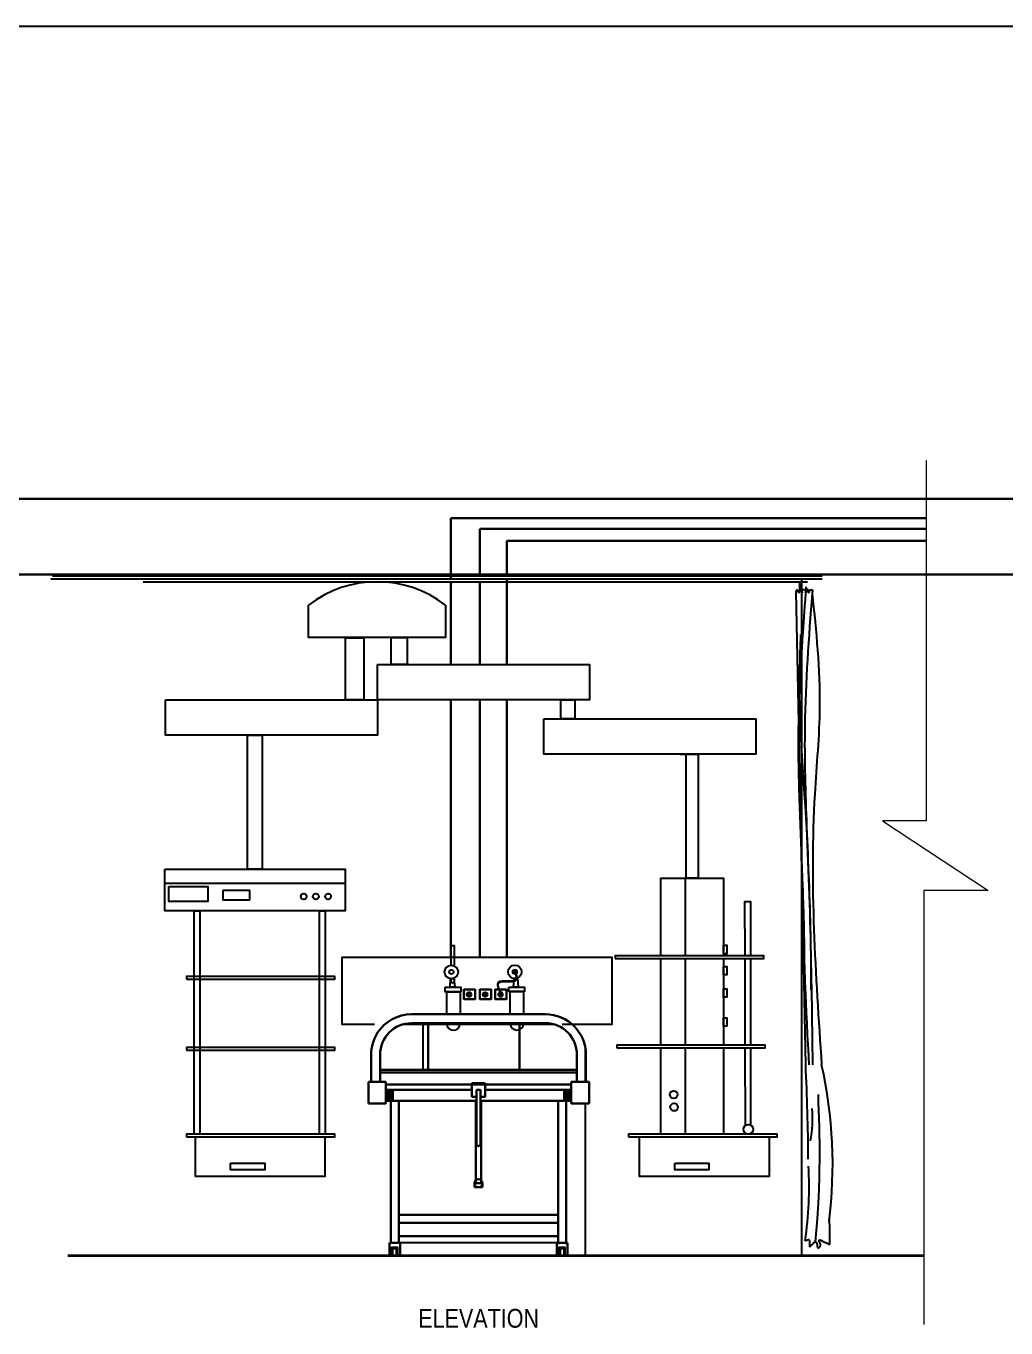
# Model space of a CAD drawing. Header units: inches. Extents: x -17070 to 527, y 504 to 2398.
# Drawn here: x -10369.83 to -10362.07, y 538.07 to 548.39 of the extents above; entities that cross this region are included whole.
import ezdxf

# ---------------------------------------------------------------- set-up
doc = ezdxf.new("R2010")
doc.units = ezdxf.units.IN
doc.linetypes.add('DASHED2', pattern=[0.375, 0.25, -0.125])
for name, color, linetype, lineweight in [('cur', 19, 'Continuous', 0), ('furniture', 42, 'Continuous', 9), ('Layer1', 2, 'Continuous', 30), ('TEXT', 7, 'Continuous', 9), ('wall', 7, 'Continuous', 30)]:
    doc.layers.add(name, color=color, linetype=linetype, lineweight=lineweight)
doc.layers.add('elevation', color=7, linetype='Continuous')
doc.styles.add('style1', font='', dxfattribs={"height": 12})
doc.styles.get('style1').set_extended_font_data('Arial Narrow')

# ---------------------------------------------------------------- blocks, each defined once
blk = doc.blocks.new('de')
at = {"layer": 'elevation', "ltscale": 0.0005}
blk.add_line((-10856.90422, 504.72708), (-10856.06422, 504.72708), dxfattribs=at)
blk = doc.blocks.new('sicu unit12')
at = {"color": 250}
for p, q in [((0.8286, -0.6591), (0.8286, -0.9466)), ((-1.0952, -0.6777), (-0.4289, -0.6777)), ((0.8286, -0.9566), (0.8286, -1.2762)), ((0.8286, -1.2861), (0.8286, -1.6056))]:
    blk.add_line(p, q, dxfattribs=at)
for points in [[(-0.0576, 0.3495), (-0.0576, 0.2301), (-0.5638, 0.2301), (-0.5638, 0.3495)], [(0.8105, -0.2009), (0.865, -0.2009)], [(0.7388, -0.9466), (0.7388, -0.6591), (0.9702, -0.6591), (0.9702, -0.9466)], [(1.0501, -0.9466), (1.0497, -0.7453), (1.0703, -0.7453), (1.0704, -0.9466)], [(0.7388, -1.2762), (0.7388, -0.9566)], [(0.9702, -0.9566), (0.9702, -1.2762)], [(1.0507, -1.2762), (1.0501, -0.9566)], [(1.0704, -0.9566), (1.0705, -1.2762)], [(0.7388, -1.6056), (0.7388, -1.2861)], [(0.9702, -1.2861), (0.9702, -1.6056)], [(1.0513, -1.5736), (1.0513, -1.5736), (1.0507, -1.2861)], [(1.0705, -1.2861), (1.0706, -1.572)]]:
    blk.add_lwpolyline(points, dxfattribs=at)
for points in [[(-0.4266, 0.2286), (-0.3593, 0.2286), (-0.3593, 0), (-0.4266, 0)], [(-0.258, 0.2301), (-0.1993, 0.2301), (-0.1993, 0.1308), (-0.258, 0.1308)], [(-0.3088, 0.1308), (0.475, 0.1308), (0.475, 0), (-0.3088, 0)], [(-1.0927, 0), (-0.3088, 0), (-0.3088, -0.1308), (-1.0927, -0.1308)], [(0.3058, -0.0701), (1.0896, -0.0701), (1.0896, -0.2009), (0.3058, -0.2009)], [(-0.7893, -0.1308), (-0.7348, -0.1308), (-0.7348, -0.6256), (-0.7893, -0.6256)], [(0.8325, -0.2009), (0.8765, -0.2009), (0.8765, -0.6591), (0.8325, -0.6591)], [(-1.0952, -0.6256), (-0.4289, -0.6256), (-0.4289, -0.7802), (-1.0952, -0.7802)], [(-1.0807, -0.6903), (-0.9367, -0.6903), (-0.9367, -0.7459), (-1.0807, -0.7459)], [(-0.8798, -0.7036), (-0.7818, -0.7036), (-0.7818, -0.7411), (-0.8798, -0.7411)], [(-0.9863, -0.7802), (-0.9657, -0.7802), (-0.9657, -1.606), (-0.9863, -1.606)], [(-0.5232, -0.7802), (-0.5026, -0.7802), (-0.5026, -1.606), (-0.5232, -1.606)], [(0.9702, -0.9077), (0.9829, -0.9077), (0.9829, -0.9388), (0.9702, -0.9388)], [(0.5695, -0.9566), (1.1189, -0.9566), (1.1189, -0.9466), (0.5695, -0.9466)], [(0.9702, -0.9863), (0.9829, -0.9863), (0.9829, -1.0173), (0.9702, -1.0173)], [(-1.0156, -1.0328), (-0.4662, -1.0328), (-0.4662, -1.0229), (-1.0156, -1.0229)], [(0.9702, -1.0683), (0.9829, -1.0683), (0.9829, -1.0994), (0.9702, -1.0994)], [(0.9702, -1.1758), (0.9829, -1.1758), (0.9829, -1.2069), (0.9702, -1.2069)], [(-1.0156, -1.2951), (-0.4662, -1.2951), (-0.4662, -1.2852), (-1.0156, -1.2852)], [(0.5754, -1.2861), (1.1248, -1.2861), (1.1248, -1.2762), (0.5754, -1.2762)], [(-1.0156, -1.6159), (-0.4662, -1.6159), (-0.4662, -1.606), (-1.0156, -1.606)], [(-0.9823, -1.6156), (-0.5033, -1.6156), (-0.5033, -1.7618), (-0.9823, -1.7618)], [(0.6187, -1.6156), (1.1681, -1.6156), (1.1681, -1.6056), (0.6187, -1.6056)], [(0.6599, -1.6156), (1.1389, -1.6156), (1.1389, -1.7618), (0.6599, -1.7618)], [(-0.8518, -1.7134), (-0.7256, -1.7134), (-0.7256, -1.7382), (-0.8518, -1.7382)], [(0.7905, -1.7134), (0.9166, -1.7134), (0.9166, -1.7382), (0.7905, -1.7382)]]:
    blk.add_lwpolyline(points, close=True, dxfattribs=at)
for centre, radius in [((-0.5817, -0.7272), 0.0108), ((-0.5367, -0.727), 0.0108), ((-0.4916, -0.7271), 0.0108), ((0.7859, -1.4595), 0.0142), ((0.7875, -1.5059), 0.0142), ((1.0622, -1.5878), 0.0179)]:
    blk.add_circle(centre, radius, dxfattribs=at)
blk.add_arc((-0.3107, 0.023), 0.4131, 52.2184, 127.7816, dxfattribs=at)

msp = doc.modelspace()

# ---------------------------------------------------------------- linework, layer by layer
at = {"color": 54}
for p, q in [((-10363.52719, 544.00466), (-10369.63643, 544.00466)), ((-10363.52719, 544.03037), (-10369.62479, 544.03037))]:
    msp.add_line(p, q, dxfattribs=at)
at = {"color": 250}
for p, q in [((-10363.69024, 544.00466), (-10363.69024, 538.64762)), ((-10366.50047, 540.73805), (-10366.39483, 540.73805)), ((-10366.50047, 540.55789), (-10366.50047, 540.73805)), ((-10366.50047, 540.73805), (-10366.39483, 540.73805)), ((-10366.50047, 540.55789), (-10366.50047, 540.73805)), ((-10366.50047, 540.73805), (-10366.39483, 540.73805)), ((-10366.50047, 540.55789), (-10366.50047, 540.73805)), ((-10366.50047, 540.73805), (-10366.39483, 540.73805)), ((-10366.50047, 540.55789), (-10366.50047, 540.73805)), ((-10366.50047, 540.73805), (-10366.39483, 540.73805)), ((-10366.50047, 540.55789), (-10366.50047, 540.73805)), ((-10366.39483, 540.73805), (-10366.39483, 540.5579)), ((-10366.39483, 540.73805), (-10366.39483, 540.5579)), ((-10366.39483, 540.73805), (-10366.39483, 540.5579)), ((-10366.39483, 540.73805), (-10366.39483, 540.5579)), ((-10366.39483, 540.73805), (-10366.39483, 540.5579)), ((-10365.99737, 540.73903), (-10365.89173, 540.73903)), ((-10365.99737, 540.55887), (-10365.99737, 540.73903)), ((-10365.99737, 540.73903), (-10365.89173, 540.73903)), ((-10365.99737, 540.55887), (-10365.99737, 540.73903)), ((-10365.99737, 540.73903), (-10365.89173, 540.73903)), ((-10365.99737, 540.55887), (-10365.99737, 540.73903)), ((-10365.99737, 540.73903), (-10365.89173, 540.73903)), ((-10365.99737, 540.55887), (-10365.99737, 540.73903)), ((-10365.99737, 540.73903), (-10365.89173, 540.73903)), ((-10365.99737, 540.55887), (-10365.99737, 540.73903)), ((-10365.89173, 540.73903), (-10365.89173, 540.55887)), ((-10365.89173, 540.73903), (-10365.89173, 540.55887)), ((-10365.89173, 540.73903), (-10365.89173, 540.55887)), ((-10365.89173, 540.73903), (-10365.89173, 540.55887)), ((-10365.89173, 540.73903), (-10365.89173, 540.55887))]:
    msp.add_line(p, q, dxfattribs=at)
at = {"color": 7}
for p, q in [((-10366.36663, 540.67566), (-10366.36663, 540.75754)), ((-10366.36663, 540.75754), (-10366.27567, 540.75754)), ((-10366.36374, 540.67854), (-10366.36374, 540.75466)), ((-10366.36374, 540.75466), (-10366.27856, 540.75466)), ((-10366.27856, 540.75466), (-10366.27856, 540.67854)), ((-10366.27567, 540.75754), (-10366.27567, 540.67566)), ((-10366.23985, 540.67566), (-10366.23985, 540.75754)), ((-10366.23985, 540.75754), (-10366.1489, 540.75754)), ((-10366.23697, 540.67854), (-10366.23697, 540.75466)), ((-10366.23697, 540.75466), (-10366.15179, 540.75466)), ((-10366.15179, 540.75466), (-10366.15179, 540.67854)), ((-10366.1489, 540.75754), (-10366.1489, 540.67566)), ((-10366.11798, 540.75754), (-10366.02703, 540.75754)), ((-10366.11798, 540.67566), (-10366.11798, 540.75754)), ((-10366.1151, 540.75466), (-10366.02991, 540.75466)), ((-10366.1151, 540.67854), (-10366.1151, 540.75466)), ((-10366.02991, 540.75466), (-10366.02991, 540.67854)), ((-10366.02703, 540.75754), (-10366.02703, 540.67566)), ((-10366.27567, 540.67566), (-10366.36663, 540.67566)), ((-10366.27856, 540.67854), (-10366.36374, 540.67854)), ((-10366.1489, 540.67566), (-10366.23985, 540.67566)), ((-10366.15179, 540.67854), (-10366.23697, 540.67854)), ((-10366.02703, 540.67566), (-10366.11798, 540.67566)), ((-10366.02991, 540.67854), (-10366.1151, 540.67854))]:
    msp.add_line(p, q, dxfattribs=at)
at = {"color": 252}
for p, q in [((-10366.69032, 540.4887), (-10366.69032, 540.11892)), ((-10365.40469, 540.30218), (-10365.40469, 540.02416)), ((-10365.40469, 539.85274), (-10365.40469, 538.64762))]:
    msp.add_line(p, q, dxfattribs=at)
at = {"color": 137}
msp.add_line((-10365.61813, 538.74918), (-10366.88007, 538.74918), dxfattribs=at)
for p, q in [((-10366.95506, 538.65116), (-10366.9367, 538.65116)), ((-10366.8905, 538.65116), (-10366.86935, 538.65116)), ((-10365.62884, 538.65111), (-10365.61048, 538.65112)), ((-10365.56428, 538.65112), (-10365.54313, 538.65112))]:
    msp.add_line(p, q)
msp.add_lwpolyline([(-10365.59708, 543.05034), (-10365.48662, 543.05034), (-10365.48662, 542.90015), (-10365.59708, 542.90015)], close=True)
at = {"color": 250}
for points in [[(-10367.0736, 540.47763), (-10367.32932, 540.47763), (-10367.32932, 541.0112), (-10365.19247, 541.0112), (-10365.19247, 540.47763), (-10365.58542, 540.47763)], [(-10366.46519, 540.9478), (-10366.46519, 541.10289), (-10366.44089, 541.10289), (-10366.44089, 540.94247)], [(-10366.46519, 540.9478), (-10366.46519, 541.10289), (-10366.44089, 541.10289), (-10366.44089, 540.94247)], [(-10366.46519, 540.9478), (-10366.46519, 541.10289), (-10366.44089, 541.10289), (-10366.44089, 540.94247)], [(-10366.46519, 540.9478), (-10366.46519, 541.10289), (-10366.44089, 541.10289), (-10366.44089, 540.94247)], [(-10366.46519, 540.9478), (-10366.46519, 541.10289), (-10366.44089, 541.10289), (-10366.44089, 540.94247)], [(-10366.44089, 540.84602), (-10366.44089, 540.80811), (-10366.46519, 540.80811), (-10366.46519, 540.84142)], [(-10366.44089, 540.84602), (-10366.44089, 540.80811), (-10366.46519, 540.80811), (-10366.46519, 540.84142)], [(-10366.44089, 540.84602), (-10366.44089, 540.80811), (-10366.46519, 540.80811), (-10366.46519, 540.84142)], [(-10366.44089, 540.84602), (-10366.44089, 540.80811), (-10366.46519, 540.80811), (-10366.46519, 540.84142)], [(-10366.44089, 540.84602), (-10366.44089, 540.80811), (-10366.46519, 540.80811), (-10366.46519, 540.84142)], [(-10365.64595, 540.47763), (-10366.85223, 540.47763)], [(-10366.9367, 538.65116), (-10366.9367, 538.71429), (-10366.8905, 538.71429), (-10366.8905, 538.65116)], [(-10365.61048, 538.65112), (-10365.61048, 538.71424), (-10365.56428, 538.71424), (-10365.56428, 538.65112)]]:
    msp.add_lwpolyline(points, dxfattribs=at)
for points in [[(-10366.47011, 540.84101), (-10366.44421, 540.84316), (-10366.43757, 540.77306), (-10366.47429, 540.77306)], [(-10366.47011, 540.84101), (-10366.44421, 540.84316), (-10366.43757, 540.77306), (-10366.47429, 540.77306)], [(-10366.47011, 540.84101), (-10366.44421, 540.84316), (-10366.43757, 540.77306), (-10366.47429, 540.77306)], [(-10366.47011, 540.84101), (-10366.44421, 540.84316), (-10366.43757, 540.77306), (-10366.47429, 540.77306)], [(-10366.47011, 540.84101), (-10366.44421, 540.84316), (-10366.43757, 540.77306), (-10366.47429, 540.77306)], [(-10365.96701, 540.84199), (-10365.94111, 540.84414), (-10365.93447, 540.77404), (-10365.97119, 540.77404)], [(-10365.96701, 540.84199), (-10365.94111, 540.84414), (-10365.93447, 540.77404), (-10365.97119, 540.77404)], [(-10365.96701, 540.84199), (-10365.94111, 540.84414), (-10365.93447, 540.77404), (-10365.97119, 540.77404)], [(-10365.96701, 540.84199), (-10365.94111, 540.84414), (-10365.93447, 540.77404), (-10365.97119, 540.77404)], [(-10365.96701, 540.84199), (-10365.94111, 540.84414), (-10365.93447, 540.77404), (-10365.97119, 540.77404)], [(-10366.51223, 540.77306), (-10366.38895, 540.77306), (-10366.38895, 540.73805), (-10366.51223, 540.73805)], [(-10366.51223, 540.77306), (-10366.38895, 540.77306), (-10366.38895, 540.73805), (-10366.51223, 540.73805)], [(-10366.51223, 540.77306), (-10366.38895, 540.77306), (-10366.38895, 540.73805), (-10366.51223, 540.73805)], [(-10366.51223, 540.77306), (-10366.38895, 540.77306), (-10366.38895, 540.73805), (-10366.51223, 540.73805)], [(-10366.51223, 540.77306), (-10366.38895, 540.77306), (-10366.38895, 540.73805), (-10366.51223, 540.73805)], [(-10366.00913, 540.77404), (-10365.88586, 540.77404), (-10365.88586, 540.73903), (-10366.00913, 540.73903)], [(-10366.00913, 540.77404), (-10365.88586, 540.77404), (-10365.88586, 540.73903), (-10366.00913, 540.73903)], [(-10366.00913, 540.77404), (-10365.88586, 540.77404), (-10365.88586, 540.73903), (-10366.00913, 540.73903)], [(-10366.00913, 540.77404), (-10365.88586, 540.77404), (-10365.88586, 540.73903), (-10366.00913, 540.73903)], [(-10366.00913, 540.77404), (-10365.88586, 540.77404), (-10365.88586, 540.73903), (-10366.00913, 540.73903)], [(-10366.9267, 538.70429), (-10366.9005, 538.70429), (-10366.9005, 538.64738), (-10366.9267, 538.64738)], [(-10365.60048, 538.70424), (-10365.57428, 538.70424), (-10365.57428, 538.64733), (-10365.60048, 538.64733)]]:
    msp.add_lwpolyline(points, close=True, dxfattribs=at)
for centre, radius in [((-10366.4642, 540.89424), 0.05356), ((-10366.4642, 540.89424), 0.05356), ((-10366.4642, 540.89424), 0.05356), ((-10366.4642, 540.89424), 0.05356), ((-10366.4642, 540.89424), 0.05356), ((-10366.4642, 540.89424), 0.01715), ((-10366.4642, 540.89424), 0.01715), ((-10366.4642, 540.89424), 0.01715), ((-10366.4642, 540.89424), 0.01715), ((-10366.4642, 540.89424), 0.01715), ((-10365.9611, 540.89522), 0.05356), ((-10365.9611, 540.89522), 0.05356), ((-10365.9611, 540.89522), 0.05356), ((-10365.9611, 540.89522), 0.05356), ((-10365.9611, 540.89522), 0.05356), ((-10365.9611, 540.89522), 0.01715), ((-10365.9611, 540.89522), 0.01715), ((-10365.9611, 540.89522), 0.01715), ((-10365.9611, 540.89522), 0.01715), ((-10365.9611, 540.89522), 0.01715)]:
    msp.add_circle(centre, radius, dxfattribs=at)
for centre in [(-10365.94455, 540.4861), (-10366.44765, 540.48512)]:
    msp.add_arc(centre, 0.05282, 180, 0, dxfattribs=at)
at = {"color": 7}
for centre, major_axis, ratio, start_param, end_param in [((-10366.32339, 540.71589), (-0.01288, 0.01288), 0.99999989, 3.92699087, 10.21017618), ((-10366.32339, 540.71589), (-0.00676, 0.00676), 0.99999991, 3.92699086, 10.21017617), ((-10366.19661, 540.71589), (-0.01288, 0.01288), 0.99999995, 3.92699084, 10.21017615), ((-10366.19661, 540.71589), (-0.00676, 0.00676), 0.99999987, 3.92699088, 10.21017619), ((-10366.07474, 540.71589), (0.01288, 0.01288), 0.99999912, 4.14183076, 10.2725237), ((-10366.07474, 540.71589), (0.00676, 0.00676), 0.99999952, 4.22334153, 10.21628661)]:
    msp.add_ellipse(centre, major_axis=major_axis, ratio=ratio, start_param=start_param, end_param=end_param, dxfattribs=at)
at = {"color": 250}
msp.add_spline([(-10366.07618, 540.72534), (-10366.08958, 540.81309), (-10365.95061, 540.8378), (-10365.96699, 540.91059)], degree=3, dxfattribs=at)
msp.add_open_spline([(-10366.07312, 540.72653), (-10366.08631, 540.76065), (-10366.098, 540.79464), (-10366.08088, 540.82152), (-10366.02244, 540.81816), (-10365.9803, 540.81853), (-10365.95492, 540.81893), (-10365.94023, 540.85248), (-10365.94353, 540.86437), (-10365.9603, 540.91183)], degree=3, knots=[0, 0, 0, 0, 0.050427142, 0.050427142, 0.100854284, 0.100854284, 0.141619383, 0.141619383, 0.164959304, 0.164959304, 0.164959304, 0.164959304], dxfattribs=at)
at = {"layer": 'cur', "lineweight": -2, "ltscale": 0.5}
for p, q in [((-10368.90623, 543.98352), (-10363.64179, 543.98562)), ((-10363.6571, 540.15823), (-10363.73357, 543.90615)), ((-10363.70268, 543.92276), (-10363.70268, 543.97713)), ((-10363.69024, 543.91895), (-10363.69024, 543.97713))]:
    msp.add_line(p, q, dxfattribs=at)
for centre, radius, start, end in [((-10382.0531, 539.28306), 18.41681, 0.398474, 2.723723), ((-10367.03748, 539.36974), 3.59395, 352.755079, 12.673563), ((-10364.6772, 539.73408), 1.07395, 350.506056, 4.207458), ((-10366.8285, 539.20183), 3.19824, 352.138504, 2.767025), ((-10365.22164, 538.81123), 1.75588, 357.531694, 4.006951)]:
    msp.add_arc(centre, radius, start, end, dxfattribs=at)
for points in [[(-10363.73357, 543.90615), (-10363.7248, 543.9223), (-10363.71097, 543.89886), (-10363.70468, 543.90891), (-10363.70427, 543.9223), (-10363.68569, 543.90626), (-10363.68239, 543.90255), (-10363.69001, 543.92086), (-10363.68177, 543.92395), (-10363.65047, 543.91346), (-10363.65047, 543.90441), (-10363.64573, 543.92868), (-10363.64038, 543.91099), (-10363.63584, 543.90111), (-10363.6274, 543.90564), (-10363.63296, 543.91634), (-10363.63008, 543.91819), (-10363.60207, 543.91696), (-10363.6068, 543.90317), (-10363.60594, 543.89268)], [(-10363.60594, 543.89268), (-10363.54698, 542.99373), (-10363.58581, 542.30497), (-10363.53109, 540.15823)], [(-10363.6986, 543.5681), (-10363.70703, 542.99373), (-10363.66814, 542.30497), (-10363.60356, 540.15823)]]:
    msp.add_spline(points, degree=3, dxfattribs=at)
for points, knots in [([(-10363.65621, 543.94413), (-10363.66451, 543.79764), (-10363.67276, 543.6906), (-10363.68522, 543.51527), (-10363.6898, 543.44704), (-10363.70233, 543.24219), (-10363.70903, 543.10544), (-10363.71411, 542.92444), (-10363.71505, 542.88039), (-10363.71626, 542.79225), (-10363.71653, 542.74819), (-10363.71649, 542.61605), (-10363.71532, 542.528), (-10363.71123, 542.34195), (-10363.70812, 542.24396), (-10363.70123, 542.05369), (-10363.6975, 541.96139), (-10363.69005, 541.77696), (-10363.68631, 541.68482), (-10363.68056, 541.52969), (-10363.67838, 541.46665), (-10363.67491, 541.35253), (-10363.67353, 541.30142), (-10363.67149, 541.21032), (-10363.67074, 541.17032), (-10363.66954, 541.09029), (-10363.6691, 541.05026), (-10363.66814, 540.93228), (-10363.66798, 540.8543), (-10363.63275, 540.15823)], [12.88049786, 12.88049786, 12.88049786, 12.88049786, 138.84064462, 138.84064462, 219.00910438, 219.00910438, 379.34602389, 379.34602389, 430.8856938, 430.8856938, 482.42536372, 482.42536372, 585.50470355, 585.50470355, 700.41589884, 700.41589884, 808.8802573, 808.8802573, 917.34461577, 917.34461577, 991.63045133, 991.63045133, 1051.90538854, 1051.90538854, 1099.11126934, 1099.11126934, 1146.31715015, 1146.31715015, 1238.20230939, 1238.20230939, 1238.20230939, 1238.20230939]), ([(-10363.60594, 543.89268), (-10363.63312, 543.54289), (-10363.67951, 542.92755), (-10363.65076, 542.02468), (-10363.61967, 541.33631), (-10363.61612, 540.91338), (-10363.61594, 540.75056)], [19.05716948, 19.05716948, 19.05716948, 19.05716948, 509.81080734, 882.33912865, 1282.63192682, 1474.5973446, 1474.5973446, 1474.5973446, 1474.5973446]), ([(-10363.66032, 538.76438), (-10363.64818, 538.77116), (-10363.61596, 538.78827), (-10363.6425, 538.67916), (-10363.5731, 538.78969), (-10363.56737, 538.7351), (-10363.56469, 538.70961)], [0.00065709, 0.00065709, 0.00065709, 0.00065709, 0.0151109615, 0.0399217317, 0.0672328075, 0.091138725, 0.091138725, 0.091138725, 0.091138725]), ([(-10363.56469, 538.70961), (-10363.56235, 538.70863), (-10363.55292, 538.70727), (-10363.5273, 538.73061), (-10363.56926, 538.78595), (-10363.51604, 538.75915), (-10363.48088, 538.74188), (-10363.46739, 538.73561)], [317.13294352, 317.13294352, 317.13294352, 317.13294352, 321.18069342, 332.5665239, 353.74640534, 374.87797306, 388.47270199, 388.47270199, 388.47270199, 388.47270199])]:
    msp.add_open_spline(points, degree=3, knots=knots, dxfattribs=at)
msp.add_open_spline([(-10363.55938, 539.92253), (-10363.54786, 539.59112), (-10363.5354, 539.25974), (-10363.58184, 538.7579)], degree=3, dxfattribs=at)
at = {"layer": 'furniture', "linetype": 'ByBlock'}
msp.add_line((-10362.70281, 544.9466), (-10362.70281, 544.04194), dxfattribs=at)
at = {"layer": 'furniture', "color": 0}
for p, q in [((-10362.70281, 544.04194), (-10362.70281, 542.092)), ((-10362.70281, 542.092), (-10363.04915, 542.092)), ((-10363.04915, 542.092), (-10362.21293, 541.53968)), ((-10362.21293, 541.53968), (-10362.72122, 541.53968)), ((-10362.72122, 541.53968), (-10362.72122, 538.10177))]:
    msp.add_line(p, q, dxfattribs=at)
at = {"layer": 'Layer1', "color": 137}
for p, q in [((-10366.77862, 540.55978), (-10365.71973, 540.55983)), ((-10366.77862, 540.4887), (-10365.71972, 540.48874)), ((-10366.64719, 540.11893), (-10366.64721, 540.4887)), ((-10366.64719, 540.11893), (-10366.64721, 540.4887)), ((-10366.64719, 540.11893), (-10366.64721, 540.4887)), ((-10366.64719, 540.11893), (-10366.64721, 540.4887)), ((-10366.64719, 540.11893), (-10366.64721, 540.4887)), ((-10365.92555, 540.11896), (-10365.92557, 540.48873)), ((-10367.10001, 540.02409), (-10367.10002, 540.23836)), ((-10367.02892, 540.02409), (-10367.02893, 540.23836)), ((-10365.46938, 540.02416), (-10365.46939, 540.23843)), ((-10365.46938, 540.02416), (-10365.46939, 540.23843)), ((-10365.46938, 540.02416), (-10365.46939, 540.23843)), ((-10365.46938, 540.02416), (-10365.46939, 540.23843)), ((-10365.46938, 540.02416), (-10365.46939, 540.23843)), ((-10365.3983, 540.02416), (-10365.3983, 540.23843)), ((-10365.3983, 540.02416), (-10365.3983, 540.23843)), ((-10365.3983, 540.02416), (-10365.3983, 540.23843)), ((-10365.3983, 540.02416), (-10365.3983, 540.23843)), ((-10365.3983, 540.02416), (-10365.3983, 540.23843)), ((-10366.38378, 540.11894), (-10367.02893, 540.11891)), ((-10366.07806, 540.09752), (-10367.02893, 540.09748)), ((-10366.07806, 540.09752), (-10367.02893, 540.09748)), ((-10366.07806, 540.09752), (-10367.02893, 540.09748)), ((-10366.07806, 540.09752), (-10367.02893, 540.09748)), ((-10366.07806, 540.09752), (-10367.02893, 540.09748)), ((-10366.38378, 540.11894), (-10366.09949, 540.11895)), ((-10366.38378, 540.11894), (-10366.09949, 540.11895)), ((-10366.38378, 540.11894), (-10366.09949, 540.11895)), ((-10366.38378, 540.11894), (-10366.09949, 540.11895)), ((-10366.38378, 540.11894), (-10366.09949, 540.11895)), ((-10366.09949, 540.11895), (-10365.46938, 540.11898)), ((-10366.09949, 540.11895), (-10365.46938, 540.11898)), ((-10366.09949, 540.11895), (-10365.46938, 540.11898)), ((-10366.09949, 540.11895), (-10365.46938, 540.11898)), ((-10366.09949, 540.11895), (-10365.46938, 540.11898)), ((-10366.07806, 540.09752), (-10365.46938, 540.09755)), ((-10366.07806, 540.09752), (-10365.46938, 540.09755)), ((-10366.07806, 540.09752), (-10365.46938, 540.09755)), ((-10366.07806, 540.09752), (-10365.46938, 540.09755)), ((-10366.07806, 540.09752), (-10365.46938, 540.09755)), ((-10366.98228, 540.02409), (-10367.12036, 540.02409)), ((-10366.98228, 540.02409), (-10367.12036, 540.02409)), ((-10366.98228, 540.02409), (-10367.12036, 540.02409)), ((-10366.98228, 540.02409), (-10367.12036, 540.02409)), ((-10366.98228, 540.02409), (-10367.12036, 540.02409)), ((-10367.12036, 540.02409), (-10367.12035, 539.85267)), ((-10366.98228, 540.02409), (-10366.98228, 539.85268)), ((-10366.98228, 540.02409), (-10366.98228, 539.85268)), ((-10366.98228, 540.02409), (-10366.98228, 539.85268)), ((-10366.98228, 540.02409), (-10366.98228, 539.85268)), ((-10366.98228, 540.02409), (-10366.98228, 539.85268)), ((-10365.51602, 540.00273), (-10366.98228, 540.00267)), ((-10365.51602, 540.00273), (-10366.98228, 540.00267)), ((-10365.51602, 540.00273), (-10366.98228, 540.00267)), ((-10365.51602, 540.00273), (-10366.98228, 540.00267)), ((-10365.51602, 540.00273), (-10366.98228, 540.00267)), ((-10366.30304, 539.90627), (-10366.30304, 540.01341)), ((-10366.30304, 540.01341), (-10366.19591, 540.01341)), ((-10366.30304, 539.90627), (-10366.30304, 540.01341)), ((-10366.30304, 540.01341), (-10366.19591, 540.01341)), ((-10366.30304, 539.90627), (-10366.30304, 540.01341)), ((-10366.30304, 540.01341), (-10366.19591, 540.01341)), ((-10366.30304, 539.90627), (-10366.30304, 540.01341)), ((-10366.30304, 540.01341), (-10366.19591, 540.01341)), ((-10366.30304, 539.90627), (-10366.30304, 540.01341)), ((-10366.30304, 540.01341), (-10366.19591, 540.01341)), ((-10366.1959, 539.90628), (-10366.19591, 540.01341)), ((-10366.1959, 539.90628), (-10366.19591, 540.01341)), ((-10366.1959, 539.90628), (-10366.19591, 540.01341)), ((-10366.1959, 539.90628), (-10366.19591, 540.01341)), ((-10366.1959, 539.90628), (-10366.19591, 540.01341)), ((-10366.1959, 539.90628), (-10366.19591, 540.01341)), ((-10366.1959, 539.90628), (-10366.19591, 540.01341)), ((-10366.1959, 539.90628), (-10366.19591, 540.01341)), ((-10366.1959, 539.90628), (-10366.19591, 540.01341)), ((-10366.1959, 539.90628), (-10366.19591, 540.01341)), ((-10366.1959, 539.90628), (-10366.19591, 540.01341)), ((-10366.1959, 539.90628), (-10366.19591, 540.01341)), ((-10366.1959, 539.90628), (-10366.19591, 540.01341)), ((-10366.1959, 539.90628), (-10366.19591, 540.01341)), ((-10366.1959, 539.90628), (-10366.19591, 540.01341)), ((-10365.37145, 540.02416), (-10365.51602, 540.02416)), ((-10365.51602, 540.02416), (-10365.51601, 539.85274)), ((-10365.37145, 540.02416), (-10365.51602, 540.02416)), ((-10365.51602, 540.02416), (-10365.51601, 539.85274)), ((-10365.37145, 540.02416), (-10365.51602, 540.02416)), ((-10365.51602, 540.02416), (-10365.51601, 539.85274)), ((-10365.37145, 540.02416), (-10365.51602, 540.02416)), ((-10365.51602, 540.02416), (-10365.51601, 539.85274)), ((-10365.37145, 540.02416), (-10365.51602, 540.02416)), ((-10365.51602, 540.02416), (-10365.51601, 539.85274)), ((-10365.37145, 540.02416), (-10365.3983, 540.02416)), ((-10365.37145, 540.02416), (-10365.3983, 540.02416)), ((-10365.37145, 540.02416), (-10365.3983, 540.02416)), ((-10365.37145, 540.02416), (-10365.3983, 540.02416)), ((-10365.37145, 540.02416), (-10365.3983, 540.02416)), ((-10365.37145, 540.02416), (-10365.37144, 539.85274)), ((-10365.37145, 540.02416), (-10365.37144, 539.85274)), ((-10365.37145, 540.02416), (-10365.37144, 539.85274)), ((-10365.37145, 540.02416), (-10365.37144, 539.85274)), ((-10365.37145, 540.02416), (-10365.37144, 539.85274)), ((-10366.39357, 539.95984), (-10366.98228, 539.95981)), ((-10366.98228, 539.95981), (-10366.39357, 539.95984)), ((-10366.98228, 539.95981), (-10366.30304, 539.95984)), ((-10366.39357, 539.95984), (-10366.98228, 539.95981)), ((-10366.98228, 539.95981), (-10366.39357, 539.95984)), ((-10366.98228, 539.95981), (-10366.30304, 539.95984)), ((-10366.39357, 539.95984), (-10366.98228, 539.95981)), ((-10366.98228, 539.95981), (-10366.39357, 539.95984)), ((-10366.98228, 539.95981), (-10366.30304, 539.95984)), ((-10366.39357, 539.95984), (-10366.98228, 539.95981)), ((-10366.98228, 539.95981), (-10366.39357, 539.95984)), ((-10366.98228, 539.95981), (-10366.30304, 539.95984)), ((-10366.39357, 539.95984), (-10366.98228, 539.95981)), ((-10366.98228, 539.95981), (-10366.39357, 539.95984)), ((-10366.98228, 539.95981), (-10366.30304, 539.95984)), ((-10366.26554, 539.87413), (-10366.98228, 539.8741)), ((-10366.26554, 539.87413), (-10366.98228, 539.8741)), ((-10366.26554, 539.87413), (-10366.98228, 539.8741)), ((-10366.26554, 539.87413), (-10366.98228, 539.8741)), ((-10366.26554, 539.87413), (-10366.98228, 539.8741)), ((-10366.98122, 539.8741), (-10366.98122, 539.95981)), ((-10366.98122, 539.8741), (-10366.98122, 539.95981)), ((-10366.98122, 539.8741), (-10366.98122, 539.95981)), ((-10366.98122, 539.8741), (-10366.98122, 539.95981)), ((-10366.98122, 539.8741), (-10366.98122, 539.95981)), ((-10366.98015, 539.8741), (-10366.98015, 539.95981)), ((-10366.98015, 539.8741), (-10366.98015, 539.95981)), ((-10366.98015, 539.8741), (-10366.98015, 539.95981)), ((-10366.98015, 539.8741), (-10366.98015, 539.95981)), ((-10366.98015, 539.8741), (-10366.98015, 539.95981)), ((-10366.97908, 539.8741), (-10366.97908, 539.95981)), ((-10366.97908, 539.8741), (-10366.97908, 539.95981)), ((-10366.97908, 539.8741), (-10366.97908, 539.95981)), ((-10366.97908, 539.8741), (-10366.97908, 539.95981)), ((-10366.97908, 539.8741), (-10366.97908, 539.95981)), ((-10366.978, 539.8741), (-10366.97801, 539.95981)), ((-10366.978, 539.8741), (-10366.97801, 539.95981)), ((-10366.978, 539.8741), (-10366.97801, 539.95981)), ((-10366.978, 539.8741), (-10366.97801, 539.95981)), ((-10366.978, 539.8741), (-10366.97801, 539.95981)), ((-10366.97586, 539.8741), (-10366.97586, 539.95981)), ((-10366.97586, 539.8741), (-10366.97586, 539.95981)), ((-10366.97586, 539.8741), (-10366.97586, 539.95981)), ((-10366.97586, 539.8741), (-10366.97586, 539.95981)), ((-10366.97586, 539.8741), (-10366.97586, 539.95981)), ((-10366.97372, 539.8741), (-10366.97372, 539.95981)), ((-10366.97372, 539.8741), (-10366.97372, 539.95981)), ((-10366.97372, 539.8741), (-10366.97372, 539.95981)), ((-10366.97372, 539.8741), (-10366.97372, 539.95981)), ((-10366.97372, 539.8741), (-10366.97372, 539.95981)), ((-10366.97158, 539.8741), (-10366.97158, 539.95981)), ((-10366.97158, 539.8741), (-10366.97158, 539.95981)), ((-10366.97158, 539.8741), (-10366.97158, 539.95981)), ((-10366.97158, 539.8741), (-10366.97158, 539.95981)), ((-10366.97158, 539.8741), (-10366.97158, 539.95981)), ((-10366.96729, 539.8741), (-10366.96729, 539.95981)), ((-10366.96729, 539.8741), (-10366.96729, 539.95981)), ((-10366.96729, 539.8741), (-10366.96729, 539.95981)), ((-10366.96729, 539.8741), (-10366.96729, 539.95981)), ((-10366.96729, 539.8741), (-10366.96729, 539.95981)), ((-10366.963, 539.8741), (-10366.96301, 539.95981)), ((-10366.963, 539.8741), (-10366.96301, 539.95981)), ((-10366.963, 539.8741), (-10366.96301, 539.95981)), ((-10366.963, 539.8741), (-10366.96301, 539.95981)), ((-10366.963, 539.8741), (-10366.96301, 539.95981)), ((-10366.95658, 539.8741), (-10366.95658, 539.95981)), ((-10366.95658, 539.8741), (-10366.95658, 539.95981)), ((-10366.95658, 539.8741), (-10366.95658, 539.95981)), ((-10366.95658, 539.8741), (-10366.95658, 539.95981)), ((-10366.95658, 539.8741), (-10366.95658, 539.95981)), ((-10366.94801, 539.87411), (-10366.94801, 539.95981)), ((-10366.94801, 539.87411), (-10366.94801, 539.95981)), ((-10366.94801, 539.87411), (-10366.94801, 539.95981)), ((-10366.94801, 539.87411), (-10366.94801, 539.95981)), ((-10366.94801, 539.87411), (-10366.94801, 539.95981)), ((-10366.9444, 539.87411), (-10366.94437, 539.18843)), ((-10366.9444, 539.87411), (-10366.94435, 538.74758)), ((-10366.9444, 539.87411), (-10366.94437, 539.18843)), ((-10366.9444, 539.87411), (-10366.94435, 538.74758)), ((-10366.9444, 539.87411), (-10366.94437, 539.18843)), ((-10366.9444, 539.87411), (-10366.94435, 538.74758)), ((-10366.9444, 539.87411), (-10366.94437, 539.18843)), ((-10366.9444, 539.87411), (-10366.94435, 538.74758)), ((-10366.9444, 539.87411), (-10366.94437, 539.18843)), ((-10366.9444, 539.87411), (-10366.94435, 538.74758)), ((-10366.93943, 539.87411), (-10366.93944, 539.95981)), ((-10366.93943, 539.87411), (-10366.93944, 539.95981)), ((-10366.93943, 539.87411), (-10366.93944, 539.95981)), ((-10366.93943, 539.87411), (-10366.93944, 539.95981)), ((-10366.93943, 539.87411), (-10366.93944, 539.95981)), ((-10366.92872, 539.87411), (-10366.92872, 539.95981)), ((-10366.92872, 539.87411), (-10366.92872, 539.95981)), ((-10366.92872, 539.87411), (-10366.92872, 539.95981)), ((-10366.92872, 539.87411), (-10366.92872, 539.95981)), ((-10366.92872, 539.87411), (-10366.92872, 539.95981)), ((-10366.88012, 539.87411), (-10366.88009, 539.18844)), ((-10366.88012, 539.87411), (-10366.88007, 538.74758)), ((-10366.88012, 539.87411), (-10366.88009, 539.18844)), ((-10366.88012, 539.87411), (-10366.88007, 538.74758)), ((-10366.88012, 539.87411), (-10366.88009, 539.18844)), ((-10366.88012, 539.87411), (-10366.88007, 538.74758)), ((-10366.88012, 539.87411), (-10366.88009, 539.18844)), ((-10366.88012, 539.87411), (-10366.88007, 538.74758)), ((-10366.88012, 539.87411), (-10366.88009, 539.18844)), ((-10366.88012, 539.87411), (-10366.88007, 538.74758)), ((-10366.30304, 539.95984), (-10366.38285, 539.95984)), ((-10366.30304, 539.95984), (-10366.38285, 539.95984)), ((-10366.30304, 539.95984), (-10366.38285, 539.95984)), ((-10366.30304, 539.95984), (-10366.38285, 539.95984)), ((-10366.30304, 539.95984), (-10366.38285, 539.95984)), ((-10366.30304, 539.90627), (-10366.26554, 539.90627)), ((-10366.30304, 539.90627), (-10366.26554, 539.90627)), ((-10366.30304, 539.90627), (-10366.26554, 539.90627)), ((-10366.30304, 539.90627), (-10366.26554, 539.90627)), ((-10366.30304, 539.90627), (-10366.26554, 539.90627)), ((-10366.27087, 539.2206), (-10366.27089, 539.87413)), ((-10366.27087, 539.2206), (-10366.27089, 539.87413)), ((-10366.27087, 539.2206), (-10366.27089, 539.87413)), ((-10366.27087, 539.2206), (-10366.27089, 539.87413)), ((-10366.27087, 539.2206), (-10366.27089, 539.87413)), ((-10366.2334, 539.95984), (-10366.26554, 539.95984)), ((-10366.26554, 539.95984), (-10366.2334, 539.95984)), ((-10366.26554, 539.95984), (-10366.26552, 539.5313)), ((-10366.2334, 539.95984), (-10366.26554, 539.95984)), ((-10366.26554, 539.95984), (-10366.2334, 539.95984)), ((-10366.26554, 539.95984), (-10366.26552, 539.5313)), ((-10366.2334, 539.95984), (-10366.26554, 539.95984)), ((-10366.26554, 539.95984), (-10366.2334, 539.95984)), ((-10366.26554, 539.95984), (-10366.26552, 539.5313)), ((-10366.2334, 539.95984), (-10366.26554, 539.95984)), ((-10366.26554, 539.95984), (-10366.2334, 539.95984)), ((-10366.26554, 539.95984), (-10366.26552, 539.5313)), ((-10366.2334, 539.95984), (-10366.26554, 539.95984)), ((-10366.26554, 539.95984), (-10366.2334, 539.95984)), ((-10366.26554, 539.95984), (-10366.26552, 539.5313)), ((-10366.2334, 539.95984), (-10366.23338, 539.5313)), ((-10366.2334, 539.95984), (-10366.23338, 539.5313)), ((-10366.2334, 539.95984), (-10366.23338, 539.5313)), ((-10366.2334, 539.95984), (-10366.23338, 539.5313)), ((-10366.2334, 539.95984), (-10366.23338, 539.5313)), ((-10366.2334, 539.90628), (-10366.1959, 539.90628)), ((-10366.2334, 539.90628), (-10366.1959, 539.90628)), ((-10366.2334, 539.90628), (-10366.1959, 539.90628)), ((-10366.2334, 539.90628), (-10366.1959, 539.90628)), ((-10366.2334, 539.90628), (-10366.1959, 539.90628)), ((-10365.51601, 539.87416), (-10366.2334, 539.87413)), ((-10365.51601, 539.87416), (-10366.2334, 539.87413)), ((-10365.51601, 539.87416), (-10366.2334, 539.87413)), ((-10365.51601, 539.87416), (-10366.2334, 539.87413)), ((-10365.51601, 539.87416), (-10366.2334, 539.87413)), ((-10366.22801, 539.22061), (-10366.22804, 539.87414)), ((-10366.22801, 539.22061), (-10366.22804, 539.87414)), ((-10366.22801, 539.22061), (-10366.22804, 539.87414)), ((-10366.22801, 539.22061), (-10366.22804, 539.87414)), ((-10366.22801, 539.22061), (-10366.22804, 539.87414)), ((-10365.51602, 539.95987), (-10366.1959, 539.95985)), ((-10366.1959, 539.95985), (-10365.51602, 539.95987)), ((-10365.51602, 539.95987), (-10366.1959, 539.95985)), ((-10366.1959, 539.95985), (-10365.51602, 539.95987)), ((-10365.51602, 539.95987), (-10366.1959, 539.95985)), ((-10366.1959, 539.95985), (-10365.51602, 539.95987)), ((-10365.51602, 539.95987), (-10366.1959, 539.95985)), ((-10366.1959, 539.95985), (-10365.51602, 539.95987)), ((-10365.51602, 539.95987), (-10366.1959, 539.95985)), ((-10366.1959, 539.95985), (-10365.51602, 539.95987)), ((-10365.61817, 539.87416), (-10365.61815, 539.18849)), ((-10365.61817, 539.87416), (-10365.61813, 538.73852)), ((-10365.61817, 539.87416), (-10365.61815, 539.18849)), ((-10365.61817, 539.87416), (-10365.61813, 538.73852)), ((-10365.61817, 539.87416), (-10365.61815, 539.18849)), ((-10365.61817, 539.87416), (-10365.61813, 538.74754)), ((-10365.61817, 539.87416), (-10365.61815, 539.18849)), ((-10365.61817, 539.87416), (-10365.61813, 538.74754)), ((-10365.61817, 539.87416), (-10365.61815, 539.18849)), ((-10365.61817, 539.87416), (-10365.61813, 538.74754)), ((-10365.56957, 539.87416), (-10365.56957, 539.95987)), ((-10365.56957, 539.87416), (-10365.56957, 539.95987)), ((-10365.56957, 539.87416), (-10365.56957, 539.95987)), ((-10365.56957, 539.87416), (-10365.56957, 539.95987)), ((-10365.56957, 539.87416), (-10365.56957, 539.95987)), ((-10365.55886, 539.87416), (-10365.55886, 539.95987)), ((-10365.55886, 539.87416), (-10365.55886, 539.95987)), ((-10365.55886, 539.87416), (-10365.55886, 539.95987)), ((-10365.55886, 539.87416), (-10365.55886, 539.95987)), ((-10365.55886, 539.87416), (-10365.55886, 539.95987)), ((-10365.55389, 539.87416), (-10365.55386, 539.18849)), ((-10365.55389, 539.87416), (-10365.55385, 538.73852)), ((-10365.55389, 539.87416), (-10365.55386, 539.18849)), ((-10365.55389, 539.87416), (-10365.55385, 538.74754)), ((-10365.55389, 539.87416), (-10365.55386, 539.18849)), ((-10365.55389, 539.87416), (-10365.55385, 538.74754)), ((-10365.55389, 539.87416), (-10365.55386, 539.18849)), ((-10365.55389, 539.87416), (-10365.55385, 538.74754)), ((-10365.55389, 539.87416), (-10365.55386, 539.18849)), ((-10365.55389, 539.87416), (-10365.55385, 538.74754)), ((-10365.55029, 539.87416), (-10365.55029, 539.95987)), ((-10365.55029, 539.87416), (-10365.55029, 539.95987)), ((-10365.55029, 539.87416), (-10365.55029, 539.95987)), ((-10365.55029, 539.87416), (-10365.55029, 539.95987)), ((-10365.55029, 539.87416), (-10365.55029, 539.95987)), ((-10365.54172, 539.87416), (-10365.54172, 539.95987)), ((-10365.54172, 539.87416), (-10365.54172, 539.95987)), ((-10365.54172, 539.87416), (-10365.54172, 539.95987)), ((-10365.54172, 539.87416), (-10365.54172, 539.95987)), ((-10365.54172, 539.87416), (-10365.54172, 539.95987)), ((-10365.53529, 539.87416), (-10365.53529, 539.95987)), ((-10365.53529, 539.87416), (-10365.53529, 539.95987)), ((-10365.53529, 539.87416), (-10365.53529, 539.95987)), ((-10365.53529, 539.87416), (-10365.53529, 539.95987)), ((-10365.53529, 539.87416), (-10365.53529, 539.95987)), ((-10365.531, 539.87416), (-10365.53101, 539.95987)), ((-10365.531, 539.87416), (-10365.53101, 539.95987)), ((-10365.531, 539.87416), (-10365.53101, 539.95987)), ((-10365.531, 539.87416), (-10365.53101, 539.95987)), ((-10365.531, 539.87416), (-10365.53101, 539.95987)), ((-10365.52672, 539.87416), (-10365.52672, 539.95987)), ((-10365.52672, 539.87416), (-10365.52672, 539.95987)), ((-10365.52672, 539.87416), (-10365.52672, 539.95987)), ((-10365.52672, 539.87416), (-10365.52672, 539.95987)), ((-10365.52672, 539.87416), (-10365.52672, 539.95987)), ((-10365.52457, 539.87416), (-10365.52458, 539.95987)), ((-10365.52457, 539.87416), (-10365.52458, 539.95987)), ((-10365.52457, 539.87416), (-10365.52458, 539.95987)), ((-10365.52457, 539.87416), (-10365.52458, 539.95987)), ((-10365.52457, 539.87416), (-10365.52458, 539.95987)), ((-10365.52243, 539.87416), (-10365.52243, 539.95987)), ((-10365.52243, 539.87416), (-10365.52243, 539.95987)), ((-10365.52243, 539.87416), (-10365.52243, 539.95987)), ((-10365.52243, 539.87416), (-10365.52243, 539.95987)), ((-10365.52243, 539.87416), (-10365.52243, 539.95987)), ((-10365.52029, 539.87416), (-10365.52029, 539.95987)), ((-10365.52029, 539.87416), (-10365.52029, 539.95987)), ((-10365.52029, 539.87416), (-10365.52029, 539.95987)), ((-10365.52029, 539.87416), (-10365.52029, 539.95987)), ((-10365.52029, 539.87416), (-10365.52029, 539.95987)), ((-10365.51922, 539.87416), (-10365.51922, 539.95987)), ((-10365.51922, 539.87416), (-10365.51922, 539.95987)), ((-10365.51922, 539.87416), (-10365.51922, 539.95987)), ((-10365.51922, 539.87416), (-10365.51922, 539.95987)), ((-10365.51922, 539.87416), (-10365.51922, 539.95987)), ((-10365.51815, 539.87416), (-10365.51815, 539.95987)), ((-10365.51815, 539.87416), (-10365.51815, 539.95987)), ((-10365.51815, 539.87416), (-10365.51815, 539.95987)), ((-10365.51815, 539.87416), (-10365.51815, 539.95987)), ((-10365.51815, 539.87416), (-10365.51815, 539.95987)), ((-10365.51707, 539.87416), (-10365.51708, 539.95987)), ((-10365.51707, 539.87416), (-10365.51708, 539.95987)), ((-10365.51707, 539.87416), (-10365.51708, 539.95987)), ((-10365.51707, 539.87416), (-10365.51708, 539.95987)), ((-10365.51707, 539.87416), (-10365.51708, 539.95987)), ((-10366.98228, 539.85268), (-10367.12155, 539.85267)), ((-10366.98228, 539.85268), (-10367.12155, 539.85267)), ((-10366.98228, 539.85268), (-10367.12155, 539.85267)), ((-10366.98228, 539.85268), (-10367.12155, 539.85267)), ((-10366.98228, 539.85268), (-10367.12155, 539.85267)), ((-10366.98228, 539.85268), (-10367.12035, 539.85267)), ((-10366.98228, 539.85268), (-10367.12035, 539.85267)), ((-10366.98228, 539.85268), (-10367.12035, 539.85267)), ((-10366.98228, 539.85268), (-10367.12035, 539.85267)), ((-10366.98228, 539.85268), (-10367.12035, 539.85267)), ((-10365.37144, 539.85274), (-10365.51601, 539.85274)), ((-10365.37144, 539.85274), (-10365.51601, 539.85274)), ((-10365.37144, 539.85274), (-10365.51601, 539.85274)), ((-10365.37144, 539.85274), (-10365.51601, 539.85274)), ((-10365.37144, 539.85274), (-10365.51601, 539.85274)), ((-10366.24944, 539.2206), (-10366.28158, 539.2206)), ((-10366.28158, 539.2206), (-10366.28158, 539.18846)), ((-10366.24944, 539.2206), (-10366.28158, 539.2206)), ((-10366.28158, 539.2206), (-10366.28158, 539.18846)), ((-10366.24944, 539.2206), (-10366.28158, 539.2206)), ((-10366.28158, 539.2206), (-10366.28158, 539.18846)), ((-10366.24944, 539.2206), (-10366.28158, 539.2206)), ((-10366.28158, 539.2206), (-10366.28158, 539.18846)), ((-10366.24944, 539.2206), (-10366.28158, 539.2206)), ((-10366.28158, 539.2206), (-10366.28158, 539.18846)), ((-10366.28158, 539.18846), (-10366.2173, 539.18847)), ((-10366.2173, 539.18847), (-10366.28158, 539.18846)), ((-10366.28158, 539.18846), (-10366.2173, 539.18847)), ((-10366.2173, 539.18847), (-10366.28158, 539.18846)), ((-10366.28158, 539.18846), (-10366.2173, 539.18847)), ((-10366.2173, 539.18847), (-10366.28158, 539.18846)), ((-10366.28158, 539.18846), (-10366.2173, 539.18847)), ((-10366.2173, 539.18847), (-10366.28158, 539.18846)), ((-10366.28158, 539.18846), (-10366.2173, 539.18847)), ((-10366.2173, 539.18847), (-10366.28158, 539.18846)), ((-10366.2173, 539.22061), (-10366.24944, 539.2206)), ((-10366.2173, 539.22061), (-10366.24944, 539.2206)), ((-10366.2173, 539.22061), (-10366.24944, 539.2206)), ((-10366.2173, 539.22061), (-10366.24944, 539.2206)), ((-10366.2173, 539.22061), (-10366.24944, 539.2206)), ((-10366.22801, 539.18846), (-10366.2173, 539.18847)), ((-10366.22801, 539.18846), (-10366.2173, 539.18847)), ((-10366.22801, 539.18846), (-10366.2173, 539.18847)), ((-10366.22801, 539.18846), (-10366.2173, 539.18847)), ((-10366.22801, 539.18846), (-10366.2173, 539.18847)), ((-10366.2173, 539.18847), (-10366.2173, 539.22061)), ((-10366.2173, 539.18847), (-10366.2173, 539.22061)), ((-10366.2173, 539.18847), (-10366.2173, 539.22061)), ((-10366.2173, 539.18847), (-10366.2173, 539.22061)), ((-10366.2173, 539.18847), (-10366.2173, 539.22061)), ((-10365.61814, 538.97185), (-10366.88008, 538.9718)), ((-10365.61814, 538.97185), (-10366.88008, 538.9718)), ((-10365.61814, 538.97185), (-10366.88008, 538.9718)), ((-10365.61814, 538.97185), (-10366.88008, 538.9718)), ((-10365.61814, 538.97185), (-10366.88008, 538.9718)), ((-10365.61813, 538.90757), (-10366.88008, 538.90752)), ((-10365.61813, 538.90757), (-10366.88008, 538.90752)), ((-10365.61813, 538.90757), (-10366.88008, 538.90752)), ((-10365.61813, 538.90757), (-10366.88008, 538.90752)), ((-10365.61813, 538.90757), (-10366.88008, 538.90752)), ((-10366.94435, 538.74758), (-10366.95506, 538.74758)), ((-10366.95506, 538.74758), (-10366.95506, 538.65116)), ((-10366.94435, 538.74758), (-10366.88007, 538.74758)), ((-10365.61813, 538.8028), (-10366.88007, 538.80275)), ((-10366.86936, 538.74758), (-10366.88007, 538.74758)), ((-10366.86936, 538.74758), (-10366.86935, 538.65116)), ((-10365.61813, 538.74754), (-10365.62884, 538.74754)), ((-10365.62884, 538.74754), (-10365.62884, 538.65111)), ((-10365.61813, 538.74754), (-10365.55385, 538.74754)), ((-10365.54313, 538.74754), (-10365.55385, 538.74754)), ((-10365.54313, 538.74754), (-10365.54313, 538.65112))]:
    msp.add_line(p, q, dxfattribs=at)
msp.add_circle((-10366.24944, 539.2206), 0.03214, dxfattribs=at)
msp.add_circle((-10366.24944, 539.2206), 0.03214, dxfattribs=at)
msp.add_circle((-10366.24944, 539.2206), 0.03214, dxfattribs=at)
msp.add_circle((-10366.24944, 539.2206), 0.03214, dxfattribs=at)
msp.add_circle((-10366.24944, 539.2206), 0.03214, dxfattribs=at)
for centre, radius, start, end in [((-10366.77861, 540.23837), 0.32141, 90.002387, 146.948954), ((-10366.77861, 540.23837), 0.25032, 90.002387, 180.002387), ((-10365.71971, 540.23842), 0.32141, 0.002387, 90.002387), ((-10365.71971, 540.23842), 0.25032, 0.002387, 90.002387), ((-10366.77861, 540.23837), 0.32141, 146.948954, 180.002387), ((-10366.24945, 539.5313), 0.01607, 180.002387, 0.002387), ((-10366.24945, 539.5313), 0.01607, 180.002387, 0.002387), ((-10366.24945, 539.5313), 0.01607, 180.002387, 0.002387), ((-10366.24945, 539.5313), 0.01607, 180.002387, 0.002387), ((-10366.24945, 539.5313), 0.01607, 180.002387, 0.002387)]:
    msp.add_arc(centre, radius, start, end, dxfattribs=at)
at = {"layer": 'wall', "linetype": 'ByBlock'}
for p, q in [((-10394.91665, 544.64206), (-10345.64192, 544.64206)), ((-10394.91337, 544.04194), (-10354.13336, 544.04194))]:
    msp.add_line(p, q, dxfattribs=at)
at = {"layer": 'wall', "color": 41}
for p, q in [((-10366.46831, 544.4886), (-10366.46831, 544.00466)), ((-10362.70281, 544.4886), (-10366.46831, 544.4886)), ((-10366.46831, 543.98449), (-10366.46831, 543.33071)), ((-10366.46831, 543.05034), (-10366.46831, 541.0112))]:
    msp.add_line(p, q, dxfattribs=at)
at = {"layer": 'wall', "color": 151}
for p, q in [((-10366.23989, 544.40467), (-10366.23989, 544.03037)), ((-10362.70281, 544.40467), (-10366.23989, 544.40467)), ((-10366.02521, 544.30808), (-10366.02521, 544.04194)), ((-10362.70281, 544.30808), (-10366.02521, 544.30808)), ((-10366.02521, 544.00466), (-10366.02521, 543.33071)), ((-10366.23989, 543.98458), (-10366.23989, 543.33071)), ((-10366.23989, 543.05034), (-10366.23989, 541.0112)), ((-10366.02521, 543.05034), (-10366.02521, 541.0112))]:
    msp.add_line(p, q, dxfattribs=at)
at = {"layer": 'wall', "lineweight": 35}
msp.add_line((-10369.50198, 538.64733), (-10362.72122, 538.64725), dxfattribs=at)

# ---------------------------------------------------------------- block references
at = {"xscale": 2.142719999999827, "yscale": 2.14271999999994, "zscale": 2.14272}
msp.add_blockref('sicu unit12', (-10366.38733, 543.05034), dxfattribs=at)
at = {"layer": 'elevation', "xscale": 75, "yscale": 75, "zscale": 75}
msp.add_blockref('de', (803868.76171, -37306.1441), dxfattribs=at)

# ---------------------------------------------------------------- texts
at = {"layer": 'TEXT', "linetype": 'DASHED2', "lineweight": 0, "style": 'style1'}
msp.add_text('ELEVATION', height=0.1488, dxfattribs=at).set_placement((-10366.72642, 538.07655))

doc.saveas('drawing.dxf')
